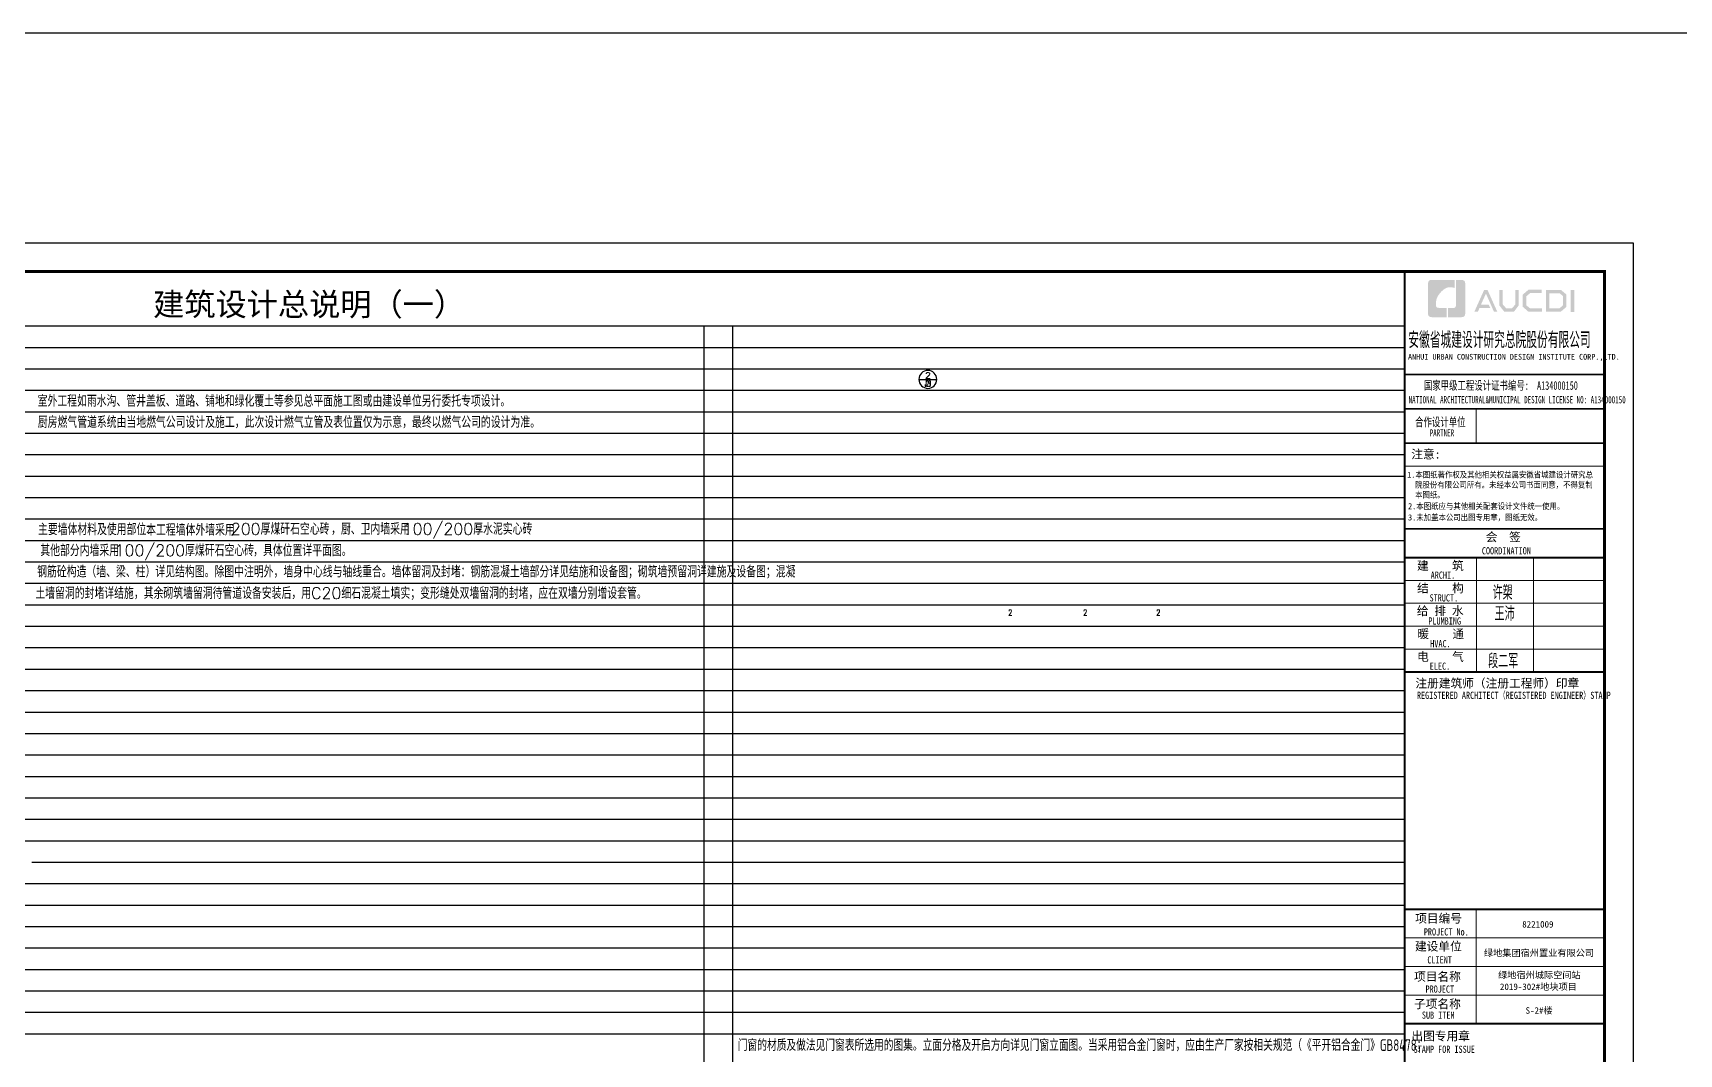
# Model space of a CAD drawing. Extents: x 1188826 to 1909461, y 608442 to 1651179.
# Drawn here: x 1500100 to 1557664, y 1452191 to 1487897 of the extents above; entities that cross this region are included whole.
import ezdxf
from ezdxf.enums import TextEntityAlignment as Align

# ---------------------------------------------------------------- set-up
doc = ezdxf.new("R2010")
doc.units = 0
doc.header["$LTSCALE"] = 1000
doc.header["$MEASUREMENT"] = 0
for name, color, linetype in [('$AUDIT_BAD_LAYER3', 7, 'Continuous'), ('Defpoint', 7, 'Continuous'), ('PUB_TEXT', 4, 'Continuous'), ('图框', 140, 'Continuous'), ('图签文字', 147, 'Continuous')]:
    doc.layers.add(name, color=color, linetype=linetype)
doc.layers.add('DIM_MODI', color=1, linetype='Continuous', plot=False)
for name, color, linetype, lineweight in [('S-1-TEXT', 7, 'Continuous', 18), ('WALL', 9, 'Continuous', 40), ('图签', 147, 'Continuous', 18)]:
    doc.layers.add(name, color=color, linetype=linetype, lineweight=lineweight)
doc.styles.add('_HZTXT', font='txt.shx', dxfattribs={"width": 0.8, "bigfont": 'hztxt.shx'})
doc.styles.add('_TCH_AXIS', font='COMPLEX', dxfattribs={"bigfont": 'GBCBIG'})
doc.styles.add('COMP', font='complex', dxfattribs={"bigfont": 'hztxt'})
doc.styles.add('HT', font='simhei.ttf')
doc.styles.add('宋体', font='', dxfattribs={"height": 50})
doc.styles.add('建筑图签-1', font='simhei.ttf', dxfattribs={"width": 0.7})
doc.styles.add('建筑图签-2', font='TXT.shx', dxfattribs={"width": 0.5, "bigfont": 'HZTXT.shx'})
doc.styles.add('文字说明', font='GBENOR', dxfattribs={"width": 0.8, "bigfont": 'HZTXT'})
doc.styles.add('设计说明$0$_TCH_AXIS', font='COMPLEX', dxfattribs={"bigfont": 'GBCBIG'})
doc.styles.add('黑体', font='simhei.ttf')
doc.styles.get('宋体').set_extended_font_data('SimSun')

# ---------------------------------------------------------------- blocks, each defined once
blk = doc.blocks.new('_INDEX')
at = {"layer": '$AUDIT_BAD_LAYER3'}
blk.add_line((-0.5, 0), (0.5, 0), dxfattribs=at)
blk.add_circle((0, 0), 0.5, dxfattribs=at)
at = {"layer": '$AUDIT_BAD_LAYER3', "style": '_TCH_AXIS'}
for tag, width, p, p2 in [('1', 2.333333, (-0.17, 0.05), (0.17, 0.05)), ('-', 1.166667, (-0.17, -0.39), (0.17, -0.39))]:
    blk.add_attdef(tag, text='', height=0.34, dxfattribs=dict(at, width=width)).set_placement(p, p2, align=Align.FIT)
blk = doc.blocks.new('院标1')
h = blk.add_hatch(color=150)
h.dxf.hatch_style = 1
h.set_gradient(color1=(33, 113, 253), color2=(33, 113, 253), tint=1, name='INVCURVED')
edge = h.paths.add_edge_path()
edge.add_spline(control_points=[(116373, 648379), (116379, 648379), (116382, 648379), (116391, 648379), (116391, 648379), (116391, 648379), (116616, 648379), (116616, 648379), (116616, 648379), (116616, 648379), (116616, 648054), (116616, 648054), (116616, 648054), (116616, 648054), (116108, 648054), (116108, 648054), (116108, 648054), (116028, 648054), (115963, 648111), (115963, 648199), (115963, 648199), (115963, 648199), (115963, 649215), (115963, 649215), (115963, 649215), (115963, 649295), (116018, 649360), (116108, 649360), (116108, 649360), (116108, 649360), (116897, 649360), (116897, 649360), (116897, 649360), (116897, 649360), (116897, 649080), (116897, 649080), (116897, 649080), (116897, 649080), (116566, 649140), (116356, 648859), (116356, 648859), (116245, 648719), (116240, 648545), (116247, 648466), (116247, 648466), (116254, 648386), (116247, 648466), (116247, 648466), (116247, 648466), (116247, 648466), (116258, 648374), (116373, 648379)], knot_values=[0, 0, 0, 0, 0.071429, 0.071429, 0.071429, 0.107143, 0.142857, 0.142857, 0.142857, 0.178571, 0.214286, 0.214286, 0.214286, 0.25, 0.285714, 0.285714, 0.285714, 0.321429, 0.357143, 0.357143, 0.357143, 0.392857, 0.428571, 0.428571, 0.428571, 0.464286, 0.5, 0.5, 0.5, 0.535714, 0.571429, 0.571429, 0.571429, 0.607143, 0.642857, 0.642857, 0.642857, 0.678571, 0.714286, 0.714286, 0.714286, 0.75, 0.785714, 0.785714, 0.785714, 0.821429, 0.857143, 0.857143, 0.857143, 0.928571, 1, 1, 1, 1], degree=3, periodic=0)
h = blk.add_hatch(color=150)
h.dxf.hatch_style = 1
h.set_gradient(color1=(33, 113, 253), color2=(33, 113, 253), tint=1, name='INVCURVED')
edge = h.paths.add_edge_path()
edge.add_spline(control_points=[(117268, 649215), (117268, 649215), (117268, 648199), (117268, 648199), (117268, 648199), (117268, 648114), (117212, 648054), (117123, 648054), (117123, 648054), (117123, 648054), (116663, 648054), (116663, 648054), (116663, 648054), (116663, 648054), (116663, 648379), (116663, 648379), (116663, 648379), (116663, 648379), (116865, 648379), (116865, 648379), (116865, 648379), (116907, 648379), (116941, 648413), (116941, 648455), (116941, 648455), (116941, 648455), (116941, 649360), (116941, 649360), (116941, 649360), (116941, 649360), (117123, 649360), (117123, 649360), (117123, 649360), (117204, 649360), (117268, 649306), (117268, 649215)], knot_values=[0, 0, 0, 0, 0.1, 0.1, 0.1, 0.15, 0.2, 0.2, 0.2, 0.25, 0.3, 0.3, 0.3, 0.35, 0.4, 0.4, 0.4, 0.45, 0.5, 0.5, 0.5, 0.55, 0.6, 0.6, 0.6, 0.65, 0.7, 0.7, 0.7, 0.75, 0.8, 0.8, 0.8, 0.9, 1, 1, 1, 1], degree=3, periodic=0)
blk = doc.blocks.new('tq5113')
at = {"layer": '图框'}
h = blk.add_hatch(color=256, dxfattribs=at)
h.paths.add_polyline_path([(5808, 56758), (5934, 56758), (5934, 55988), (5808, 55988)])
h.paths.add_polyline_path([(5056, 56642), (5056, 56116), (5416, 56116), (5540, 56223), (5540, 56541), (5420, 56642)], flags=16)
h.paths.add_polyline_path([(4938, 56760), (4938, 55998), (5460, 55998), (5659, 56168), (5659, 56596), (5463, 56760)])
h.paths.add_polyline_path([(4795, 56764), (4795, 56648), (4388, 56648), (4255, 56537), (4255, 56218), (4388, 56115), (4797, 56115), (4797, 55993), (4333, 55993), (4131, 56168), (4131, 56596), (4329, 56764)])
h.paths.add_polyline_path([(3312, 56762), (3432, 56762), (3432, 56251), (3546, 56120), (3757, 56120), (3871, 56251), (3871, 56762), (3985, 56762), (3985, 56214), (3821, 55997), (3483, 55997), (3312, 56216)])
h.paths.add_polyline_path([(2780, 56760), (2897, 56760), (3239, 55996), (3123, 55996), (2842, 56630), (2667, 56242), (2938, 56242), (2999, 56127), (2618, 56127), (2559, 55994), (2436, 55994)])
for p, q in [((0, 53800), (7000, 53800)), ((0, 53800), (7000, 53800)), ((0, 52600), (7000, 52600))]:
    blk.add_line(p, q, dxfattribs=at)
for points, const_width in [([(0, 0), (0, 57400)], 70), ([(0, 53800), (7000, 53800)], 60), ([(0, 52600), (7000, 52600)], 60), ([(0, 52600), (7000, 52600)], 60), ([(2500, 52600), (2500, 51400)], 35), ([(0, 51400), (7000, 51400)], 60), ([(0, 51400), (7000, 51400)], 60), ([(0, 50599), (7000, 50599)], 35), ([(8, 48400), (7008, 48400)], 60), ([(8, 47400), (7008, 47400)], 70), ([(8, 47400), (7008, 47400)], 70), ([(2508, 47400), (2508, 43400)], 35), ([(4508, 47400), (4508, 43400)], 35), ([(8, 46600), (7008, 46600)], 35), ([(8, 45800), (7008, 45800)], 35), ([(8, 45000), (7008, 45000)], 35), ([(8, 44200), (7008, 44200)], 35), ([(8, 43400), (7008, 43400)], 70), ([(0, 35100), (7000, 35100)], 70), ([(0, 35100), (7000, 35100)], 70), ([(2500, 31100), (2500, 35100)], 35), ([(0, 34100), (7000, 34100)], 35), ([(0, 33100), (7000, 33100)], 35), ([(0, 32100), (7000, 32100)], 35), ([(7000, 31100), (0, 31100)], 70)]:
    blk.add_lwpolyline(points, dxfattribs=dict(at, const_width=const_width))
blk.add_blockref('院标1', (-115149, -592249))
for s, height, style, width, p in [('ANHUI URBAN CONSTRUCTION DESIGN INSTITUTE CORP.,LTD.', 200, '建筑图签-1', 0.91, (118, 54322)), ('NATIONAL ARCHITECTURAL&MUNICIPAL DESIGN LICENSE NO: A134000150', 250, '建筑图签-1', 0.6, (137, 52795)), ('PARTNER', 250, '建筑图签-1', 0.6, (875, 51634)), ('1.本图纸著作权及其他相关权益属安徽省城建设计研究总', 210, 'HT', 0.88, (86, 50193)), ('院股份有限公司所有。未经本公司书面同意，不得复制', 210, 'HT', 0.88, (365, 49839)), ('本图纸。', 210, 'HT', 0.88, (365, 49489)), (' 2.本图纸应与其他相关配套设计文件统一使用。 ', 210, 'HT', 0.88, (-25, 49092)), ('3.未加盖本公司出图专用章，图纸无效。', 210, 'HT', 0.88, (118, 48698)), ('COORDINATION', 250, '建筑图签-1', 0.7, (2700, 47513)), ('ARCHI.', 250, '建筑图签-1', 0.7, (909, 46662)), ('STRUCT.', 250, '建筑图签-1', 0.7, (870, 45865)), ('PLUMBING', 250, '建筑图签-1', 0.7, (829, 45058)), ('HVAC.', 250, '建筑图签-1', 0.7, (894, 44265)), ('ELEC.', 250, '建筑图签-1', 0.7, (878, 43480)), ('REGISTERED ARCHITECT（REGISTERED ENGINEER）STAMP', 250, '建筑图签-1', 0.7, (429, 42459)), ('PROJECT No.', 250, '建筑图签-1', 0.7, (670, 34185, -1799)), ('CLIENT', 250, '建筑图签-1', 0.7, (794, 33206)), ('PROJECT', 250, '建筑图签-1', 0.7, (729, 32187)), ('SUB ITEM', 250, '建筑图签-1', 0.7, (602, 31276)), ('STAMP FOR ISSUE', 250, '建筑图签-1', 0.7, (313, 30081))]:
    blk.add_text(s, height=height, dxfattribs=dict(at, style=style, width=width)).set_placement(p)
at = {"layer": '图签', "color": 2, "style": '宋体'}
for s, height, p in [('8221009 ', 229.3, (4112, 34462)), ('绿地集团宿州置业有限公司', 229.34, (2771, 33462)), ('绿地宿州城际空间站', 229.3, (3266, 32688)), ('2019-302#地块项目', 229.34, (3333, 32279)), ('S-2#楼', 229.3, (4229, 31448))]:
    blk.add_text(s, height=height, dxfattribs=at).set_placement(p)
at = {"layer": '图签文字', "color": 7, "style": '建筑图签-1'}
for s, height, width, p in [('安徽省城建设计研究总院股份有限公司', 500, 0.55, (128, 54777)), ('国家甲级工程设计证书编号:  A134000150', 300, 0.7, (672, 53267)), ('合作设计单位', 300, 0.7, (365, 51990))]:
    blk.add_text(s, height=height, dxfattribs=dict(at, width=width)).set_placement(p)
for s, p in [('注意:', (231, 50863)), ('会  签', (2835, 47968)), ('建    筑', (430, 46967)), ('结    构', (434, 46179)), ('给 排 水', (425, 45385)), ('暖    通', (443, 44582)), ('电    气', (433, 43782)), ('注册建筑师（注册工程师）印章', (375, 42854)), ('项目编号', (368, 34632)), ('建设单位', (360, 33655)), ('项目名称', (327, 32597)), ('子项名称', (327, 31640)), ('出图专用章', (236, 30518))]:
    blk.add_text(s, height=300, dxfattribs=at).set_placement(p)
at = {"layer": '图签文字', "color": 1, "style": '建筑图签-2', "width": 0.7}
for s, p in [('许槊', (3075, 45928)), ('王沛', (3146, 45187)), ('段二军', (2921, 43532))]:
    blk.add_text(s, height=500, dxfattribs=at).set_placement(p)

msp = doc.modelspace()

# ---------------------------------------------------------------- linework, layer by layer
at = {"layer": 'Defpoint', "color": 252}
for p, q in [((1474459, 1477652), (1548059, 1477652)), ((1523559, 1477652), (1523559, 1422152)), ((1524559, 1477652), (1524559, 1422152)), ((1548059, 1477652), (1548059, 1422152)), ((1474459, 1476902), (1548059, 1476902)), ((1474459, 1476152), (1548059, 1476152)), ((1474459, 1475402), (1548059, 1475402)), ((1474459, 1474652), (1548059, 1474652)), ((1474459, 1473902), (1548059, 1473902)), ((1474459, 1473152), (1548059, 1473152)), ((1474459, 1472402), (1548059, 1472402)), ((1474459, 1471652), (1548059, 1471652)), ((1474459, 1470902), (1548059, 1470902)), ((1474459, 1470152), (1548059, 1470152)), ((1474459, 1469402), (1548059, 1469402)), ((1474459, 1468652), (1548059, 1468652)), ((1474459, 1467902), (1548059, 1467902)), ((1474459, 1467152), (1548059, 1467152)), ((1474459, 1466402), (1548059, 1466402)), ((1474459, 1465652), (1548059, 1465652)), ((1474459, 1464902), (1523559, 1464902)), ((1523559, 1464902), (1548059, 1464902)), ((1474459, 1464152), (1523559, 1464152)), ((1523559, 1464152), (1548059, 1464152)), ((1474459, 1463402), (1523559, 1463402)), ((1523559, 1463402), (1548059, 1463402)), ((1474459, 1462652), (1523559, 1462652)), ((1523559, 1462652), (1548059, 1462652)), ((1474459, 1461902), (1523559, 1461902)), ((1523559, 1461902), (1548059, 1461902)), ((1474459, 1461152), (1523559, 1461152)), ((1523559, 1461152), (1548059, 1461152)), ((1474459, 1460402), (1523559, 1460402)), ((1523559, 1460402), (1548059, 1460402)), ((1474459, 1459652), (1523559, 1459652)), ((1523559, 1459652), (1548059, 1459652)), ((1500059, 1458902), (1548059, 1458902)), ((1474459, 1458152), (1523559, 1458152)), ((1523559, 1458152), (1548059, 1458152)), ((1474459, 1457402), (1523559, 1457402)), ((1523559, 1457402), (1548059, 1457402)), ((1474459, 1456652), (1548059, 1456652)), ((1474459, 1455902), (1548059, 1455902)), ((1474459, 1455152), (1548059, 1455152)), ((1474459, 1454402), (1548059, 1454402)), ((1474459, 1453652), (1548059, 1453652)), ((1474459, 1452902), (1548059, 1452902))]:
    msp.add_line(p, q, dxfattribs=at)
at = {"layer": 'DIM_MODI'}
msp.add_lwpolyline([(1452421, 1487897), (1581418, 1487897), (1581418, 1258888), (1452421, 1258888)], close=True, dxfattribs=at)
at = {"layer": '图框'}
msp.add_lwpolyline([(1471959, 1480552), (1556059, 1480552), (1556059, 1421152), (1471959, 1421152)], close=True, dxfattribs=at)
msp.add_lwpolyline([(1471959, 1480552), (1556059, 1480552), (1556059, 1421152), (1471959, 1421152)], close=True, dxfattribs=at)
at = {"layer": '图框', "const_width": 100}
msp.add_lwpolyline([(1555059, 1422152), (1555059, 1479552), (1474459, 1479552), (1474459, 1422152)], close=True, dxfattribs=at)

# ---------------------------------------------------------------- block references
at = {"layer": 'PUB_TEXT', "color": 1}
ref = msp.add_blockref('_INDEX', (1531396, 1475782), dxfattribs=dict(at, xscale=-625.0000000186265, yscale=625.0000000207219, zscale=625.0000000207478, rotation=180))
ref.add_attrib('1', 'J29', dxfattribs={"layer": '$AUDIT_BAD_LAYER3', "height": 212.5, "style": 'COMP', "width": 0.428571}).set_placement((1531290, 1475538), (1531503, 1475538), align=Align.FIT)
ref.add_attrib('-', '2', dxfattribs={"layer": '$AUDIT_BAD_LAYER3', "height": 213, "style": 'COMP', "width": 1.5}).set_placement((1531290, 1475813), (1531503, 1475813), align=Align.FIT)
at = {"layer": 'WALL'}
msp.add_blockref('tq5113', (1548068, 1422152), dxfattribs=at)

# ---------------------------------------------------------------- texts
at = {"layer": 'PUB_TEXT', "style": '设计说明$0$_TCH_AXIS'}
for s, height, p in [('室外工程如雨水沟、管井盖板、道路、铺地和绿化覆土等参见总平面施工图或由建设单位另行委托专项设计。', 405.11, (1500266, 1474826)), ('厨房燃气管道系统由当地燃气公司设计及施工，此次设计燃气立管及表位置仅为示意，最终以燃气公司的设计为准。', 405.11, (1500271, 1474085)), ('主要墙体材料及使用部位：', 405.11, (1500277, 1470335)), ('本工程墙体外墙采用', 405.1, (1504060, 1470318)), ('，厨、卫内墙采用', 405.1, (1510526, 1470350)), ('其他部分内墙采用', 405.1, (1500359, 1469600)), ('，具体位置详平面图。', 405.1, (1507801, 1469600)), ('钢筋砼构造（墙、梁、柱）详见结构图。除图中注明外，墙身中心线与轴线重合。墙体留洞及封堵：钢筋混凝土墙部分详见结施和设备图；砌筑墙预留洞详建施及设备图；混凝', 405.11, (1500250, 1468856)), ('土墙留洞的封堵详结施，其余砌筑墙留洞待管道设备安装后，用C20细石混凝土填实；变形缝处双墙留洞的封堵，应在双墙分别增设套管。', 405.11, (1500186, 1468106))]:
    msp.add_text(s, height=height, dxfattribs=at).set_placement(p)
at = {"layer": 'PUB_TEXT', "color": 1, "style": '设计说明$0$_TCH_AXIS'}
for s, height, p in [('200厚煤矸石空心砖', 405.1, (1507020, 1470350)), ('100/200厚水泥实心砖', 405.11, (1513031, 1470350)), ('100/200厚煤矸石空心砖', 405.11, (1502956, 1469600))]:
    msp.add_text(s, height=height, dxfattribs=at).set_placement(p)
at = {"layer": 'PUB_TEXT', "width": 0.8}
for s, height, style, p in [('2', 200, '_HZTXT', (1534205, 1467530)), ('2', 200, '_HZTXT', (1536825, 1467530)), ('2', 200, '_HZTXT', (1539382, 1467530)), ('门窗的材质及做法见门窗表所选用的图集。立面分格及开启方向详见门窗立面图。当采用铝合金门窗时，应由生产厂家按相关规范（《平开铝合金门》GB8478；', 405, '文字说明', (1524748, 1452301))]:
    msp.add_text(s, height=height, dxfattribs=dict(at, style=style)).set_placement(p)
at = {"layer": 'S-1-TEXT', "color": 7, "style": '黑体'}
msp.add_text('建筑设计总说明（一）', height=800, dxfattribs=at).set_placement((1504302, 1478008))

doc.saveas('drawing.dxf')
